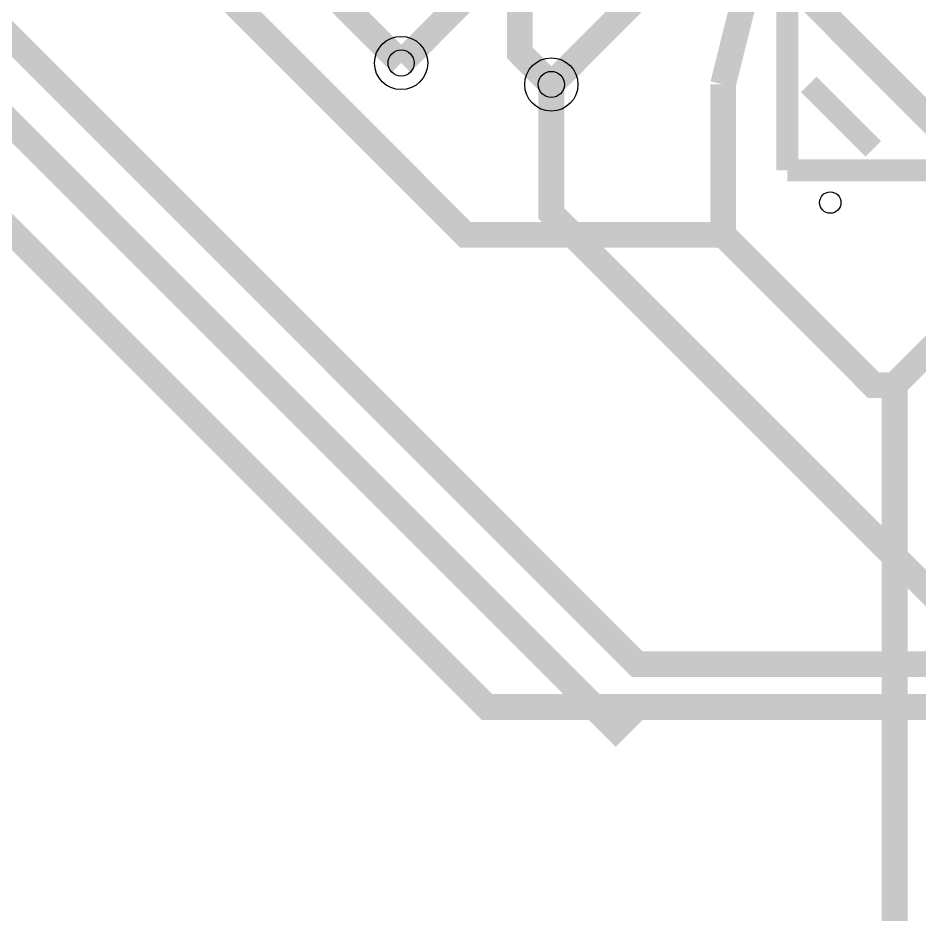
# Model space of a CAD drawing. Header units: millimetres. Extents: x -103 to 103, y -53 to 55.
# Drawn here: x -57.21 to -46.71, y -38.42 to -27.98 of the extents above; entities that cross this region are included whole.
import ezdxf

# ---------------------------------------------------------------- set-up
doc = ezdxf.new("R2010")
doc.units = ezdxf.units.MM
for name, color, linetype, true_color in [('BottomLayer', 7, 'Continuous', 0x0000ff), ('Hole', 7, 'Continuous', 0x222222), ('Inner1', 7, 'Continuous', 0x999966), ('Inner2', 7, 'Continuous', 0x008000), ('Multi-Layer', 7, 'Continuous', 0xc0c0c0), ('TopLayer', 7, 'Continuous', 0xff0000), ('TopSilkLayer', 7, 'Continuous', 0xffcc00)]:
    doc.layers.add(name, color=color, linetype=linetype, true_color=true_color)

msp = doc.modelspace()

# ---------------------------------------------------------------- linework, layer by layer
at = {"layer": 'BottomLayer', "const_width": 0.30000000000000004}
for points in [[(-50.999999999999886, -28.750063500127), (-51.3663449326898, -28.3837185674372), (-51.3663449326898, -20.883845567691196)], [(-45, -34.75001270002542), (-46.499999999999886, -34.75001270002542), (-50.999999999999886, -30.250012700025422), (-50.999999999999886, -28.750063500127)]]:
    msp.add_lwpolyline(points, dxfattribs=at)
at = {"layer": 'Hole'}
for centre in [(-52.750063500127, -28.500127000253997), (-50.999999999999886, -28.750063500127)]:
    msp.add_circle(centre, 0.15240030480060962, dxfattribs=at)
at = {"layer": 'Inner1', "const_width": 0.30000000000000004}
for points in [[(-52.75001270002542, -28.500025400050845), (-62, -19.250012700025422), (-62, -10.500127000253997)], [(-54.00050800101599, -22.999745999492006), (-52.75082550165098, -22.999745999492006), (-28.498856997713915, -47.24917449834902), (-20.088900177800383, -47.24917449834902), (-18.338074676149404, -49), (-10.5, -49), (-10.5, -42.689890779781535), (-9, -41.18989077978165)], [(-61, -23.750038100076267), (-61, -26.749987299974578), (-51.74998729997458, -35.99997459994927), (-42.74996189992373, -35.99997459994927), (-41.999999999999886, -35.25001270002542), (-41.999999999999886, -35.249936499873)]]:
    msp.add_lwpolyline(points, dxfattribs=at)
at = {"layer": 'Inner2', "const_width": 0.30000000000000004}
for points in [[(-59.999999999999886, -24.5), (-59.999999999999886, -26.5), (-50.24998729997458, -36.25001270002542), (-49.99997459994927, -36), (-41.24998729997458, -36)], [(-58.74998729997458, -25.5), (-58.74998729997458, -26.750012700025422), (-50, -35.5), (-43.5, -35.5), (-42.5, -34.5)]]:
    msp.add_lwpolyline(points, dxfattribs=at)
at = {"layer": 'Multi-Layer'}
for centre in [(-52.750063500127, -28.500127000253997), (-50.999999999999886, -28.750063500127)]:
    msp.add_circle(centre, 0.31000762001524007, dxfattribs=at)
at = {"layer": 'TopLayer', "const_width": 0.30000000000000004}
for points in [[(-49, -22), (-49.74998729997458, -21.250012700025422), (-54.74998729997458, -21.250012700025422), (-54.74998729997458, -27.750012700025422), (-51.999618999237896, -30.50038100076199), (-48.999237998475905, -30.50038100076199)], [(-47.24998729997458, -26.250114300228574), (-50.500050800101576, -26.250114300228574), (-52.750063500127, -28.500127000253997)], [(-47.24998729997458, -27.25013970027942), (-49.500127000254, -27.25013970027942), (-50.999999999999886, -28.750012700025422)], [(-47.24998729997458, -27.749987299974578), (-48.74998729997458, -27.749987299974578), (-48.999237998475905, -28.750317500634992)], [(-48.999237998475905, -28.750317500634992), (-48.999237998475905, -30.50038100076199), (-47.24917449834902, -32.25044450088899), (-47.000254000507994, -32.25044450088899)], [(-45.750114300228574, -28.750012700025422), (-45.750114300228574, -31.000127000253997), (-47, -32.25001270002542)], [(-47.000254000507994, -32.25044450088899), (-47.000254000507994, -38.99923799847602), (-45.22733045466089, -40.72644145288291), (-37.52349504699009, -40.72644145288291)]]:
    msp.add_lwpolyline(points, dxfattribs=at)
at = {"layer": 'TopSilkLayer', "const_width": 0.25400050800101603}
for points in [[(-48.25016510033015, -20.750088900177843), (-48.25016510033015, -29.75013970027942)], [(-47.25013970027942, -29.500101600203266), (-48.000127000254, -28.750114300228574)], [(-48.25016510033015, -29.75013970027942), (-39.250114300228574, -29.75013970027942)]]:
    msp.add_lwpolyline(points, dxfattribs=at)
at = {"layer": 'TopSilkLayer'}
msp.add_circle((-47.750063500127, -30.125222250444494), 0.12496824993649988, dxfattribs=at)

doc.saveas('drawing.dxf')
